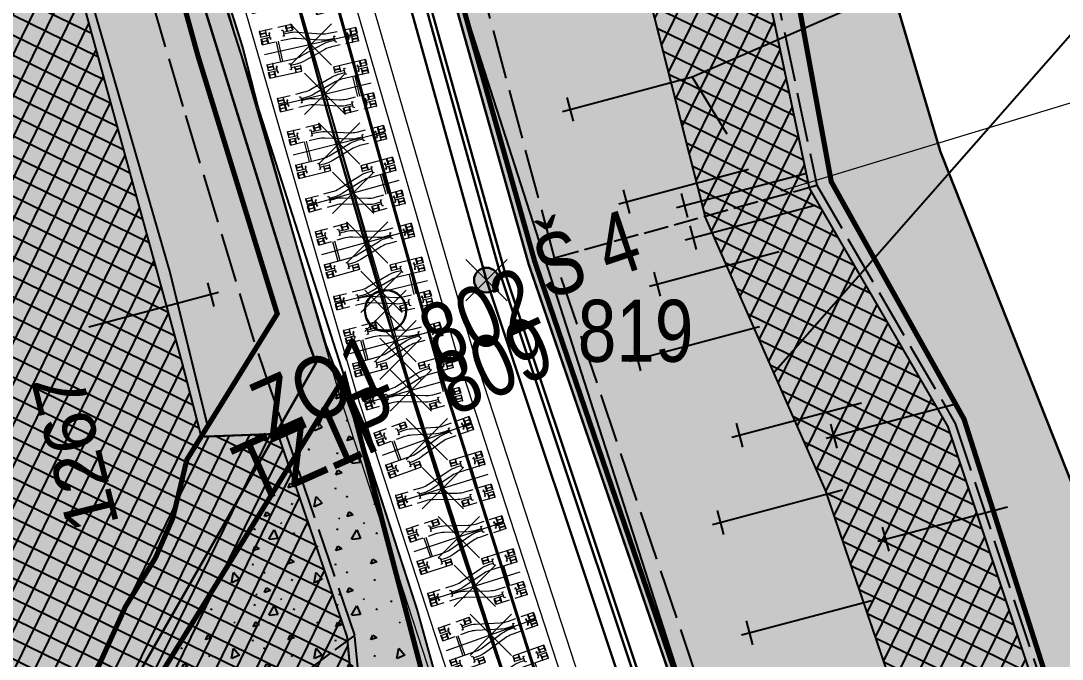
# Model space of a CAD drawing. Header units: millimetres. Extents: x -533422 to -532014, y -1115269 to -1112931.
# Drawn here: x -532559.51 to -532534.31, y -1113873.86 to -1113858.41 of the extents above; entities that cross this region are included whole.
import ezdxf
from ezdxf import colors
from ezdxf.entities.mleader import LeaderData, LeaderLine
from ezdxf.enums import TextEntityAlignment as Align
from ezdxf.math import Vec2, Vec3

# ---------------------------------------------------------------- set-up
doc = ezdxf.new("R2010")
doc.units = ezdxf.units.MM
doc.header["$PDMODE"] = 3
doc.header["$PDSIZE"] = 0.5
doc.linetypes.add('ACAD_ISO02W100', pattern=[15, 12, -3])
doc.linetypes.add('ACAD_ISO05W100', pattern=[33, 24, -3, 0, -3, 0, -3])
for name, color, linetype, lineweight in [('drážní pozemek', 4, 'Continuous', 30), ('kladečák', 2, 'Continuous', 15), ('kladečák osa', 2, 'Continuous', 15), ('odvodnění', 5, 'Continuous', 0), ('původní osa', 30, 'Continuous', 15), ('SVRSEK', 1, 'Continuous', 20), ('Svršek', 1, 'Continuous', 18), ('tvar svršku', 1, 'Continuous', 13), ('Vytyčovací výkres', 5, 'Continuous', 15), ('Vytyčovací výkres - typ bodu', 5, 'Continuous', 15), ('Vytyčovací výkres _čísla bodů', 5, 'Continuous', 15), ('Ypražce', 1, 'Continuous', 13), ('zabzař', 1, 'Continuous', 30), ('řezy - značení', 5, 'Continuous', 0)]:
    doc.layers.add(name, color=color, linetype=linetype, lineweight=lineweight)
doc.layers.add('skály', color=8, linetype='Continuous')
doc.styles.get("Standard").update_dxf_attribs({"font": 'arial.ttf'})
doc.styles.add('Standard 1_500', font='romans.shx', dxfattribs={"width": 0.65, "height": 0.7})
pattern_1 = [(288.94733, (-532345.07127, -1114032.82954), (0.6530751, -0.5687644), [0.5, -1]), (48.94733, (-532345.07127, -1114032.82954), (0.16602684, 0.8499618), [0.5, -1]), (348.94733, (-532345.07127, -1114032.82954), (0.81910195, 0.28119744), [-1, 0.5])]

# ---------------------------------------------------------------- blocks, each defined once
blk = doc.blocks.new('Z$W@#62D3339C')
at = {"layer": 'Ypražce', "lineweight": 9}
for p, q in [((0, 2.3), (0, 1.5)), ((0.14, 2.3), (0.14, 2.085)), ((0.19, 2.3), (0.19, 2.085)), ((0.97, 2.3), (0.97, 2.085)), ((1.02, 2.3), (1.02, 2.085)), ((1.16, 2.3), (1.16, 1.979)), ((0.828, 1.958), (0.33, 1.958)), ((0.828, 1.908), (0.33, 1.908)), ((1.16, 1.838), (1.16, 1.5)), ((0.14, 1.739), (0.14, 1.5)), ((1.02, 1.739), (1.02, 1.5)), ((0.555, 0.214), (0.555, 0)), ((0.605, 0.214), (0.605, 0))]:
    blk.add_line(p, q, dxfattribs=at)
at = {"layer": 'Ypražce', "lineweight": 9, "ltscale": 0.005}
blk.add_line((0.58, 0), (0.58, 2.3), dxfattribs=at)
at = {"layer": 'Ypražce', "lineweight": 9}
for points in [[(0.067, 2.182), (0.067, 2.266, 0.274795), (0.057, 2.285), (0.057, 2.285), (0.003, 2.292, -0.296181), (0, 2.296), (0, 2.3), (0.14, 2.3), (0.14, 2.296, -0.296181), (0.137, 2.292), (0.083, 2.285), (0.083, 2.285, 0.274795), (0.073, 2.266), (0.073, 2.182, 0.274795), (0.083, 2.163), (0.137, 2.156, -0.296181), (0.14, 2.151), (0.14, 2.148), (0, 2.148), (0, 2.151, -0.296181), (0.003, 2.156), (0.057, 2.163), (0.057, 2.163, 0.274795)], [(0.263, 2.182), (0.263, 2.266, -0.274795), (0.273, 2.285), (0.273, 2.285), (0.327, 2.292, 0.296181), (0.33, 2.296), (0.33, 2.3), (0.19, 2.3), (0.19, 2.296, 0.296181), (0.193, 2.292), (0.247, 2.285), (0.247, 2.285, -0.274795), (0.257, 2.266), (0.257, 2.182, -0.274795), (0.247, 2.163), (0.193, 2.156, 0.296181), (0.19, 2.151), (0.19, 2.148), (0.33, 2.148), (0.33, 2.151, 0.296181), (0.327, 2.156), (0.273, 2.163), (0.273, 2.163, -0.274795)], [(0.897, 2.182), (0.897, 2.266, 0.274795), (0.887, 2.285), (0.887, 2.285), (0.833, 2.292, -0.296181), (0.83, 2.296), (0.83, 2.3), (0.97, 2.3), (0.97, 2.296, -0.296181), (0.967, 2.292), (0.913, 2.285), (0.913, 2.285, 0.274795), (0.903, 2.266), (0.903, 2.182, 0.274795), (0.913, 2.163), (0.967, 2.156, -0.296181), (0.97, 2.151), (0.97, 2.148), (0.83, 2.148), (0.83, 2.151, -0.296181), (0.833, 2.156), (0.887, 2.163), (0.887, 2.163, 0.274795)], [(1.093, 2.182), (1.093, 2.266, -0.274795), (1.103, 2.285), (1.103, 2.285), (1.157, 2.292, 0.296181), (1.16, 2.296), (1.16, 2.3), (1.02, 2.3), (1.02, 2.296, 0.296181), (1.023, 2.292), (1.077, 2.285), (1.077, 2.285, -0.274795), (1.087, 2.266), (1.087, 2.182, -0.274795), (1.077, 2.163), (1.023, 2.156, 0.296181), (1.02, 2.151), (1.02, 2.148), (1.16, 2.148), (1.16, 2.151, 0.296181), (1.157, 2.156), (1.103, 2.163), (1.103, 2.163, -0.274795)], [(0.067, 1.618), (0.067, 1.534, -0.274795), (0.057, 1.515), (0.057, 1.515), (0.003, 1.508, 0.296181), (0, 1.504), (0, 1.5), (0.14, 1.5), (0.14, 1.504, 0.296181), (0.137, 1.508), (0.083, 1.515), (0.083, 1.515, -0.274795), (0.073, 1.534), (0.073, 1.618, -0.274795), (0.083, 1.637), (0.137, 1.644, 0.296181), (0.14, 1.649), (0.14, 1.652), (0, 1.652), (0, 1.649, 0.296181), (0.003, 1.644), (0.057, 1.637), (0.057, 1.637, -0.274795)], [(1.093, 1.618), (1.093, 1.534, 0.274795), (1.103, 1.515), (1.103, 1.515), (1.157, 1.508, -0.296181), (1.16, 1.504), (1.16, 1.5), (1.02, 1.5), (1.02, 1.504, -0.296181), (1.023, 1.508), (1.077, 1.515), (1.077, 1.515, 0.274795), (1.087, 1.534), (1.087, 1.618, 0.274795), (1.077, 1.637), (1.023, 1.644, -0.296181), (1.02, 1.649), (1.02, 1.652), (1.16, 1.652), (1.16, 1.649, -0.296181), (1.157, 1.644), (1.103, 1.637), (1.103, 1.637, 0.274795)], [(0.482, 0.118), (0.482, 0.034, -0.274795), (0.472, 0.015), (0.472, 0.015), (0.418, 0.008, 0.296181), (0.415, 0.004), (0.415, 0), (0.555, 0), (0.555, 0.004, 0.296181), (0.552, 0.008), (0.498, 0.015), (0.498, 0.015, -0.274795), (0.488, 0.034), (0.488, 0.118, -0.274795), (0.498, 0.137), (0.552, 0.144, 0.296181), (0.555, 0.149), (0.555, 0.152), (0.415, 0.152), (0.415, 0.149, 0.296181), (0.418, 0.144), (0.472, 0.137), (0.472, 0.137, -0.274795)], [(0.678, 0.118), (0.678, 0.034, 0.274795), (0.688, 0.015), (0.688, 0.015), (0.742, 0.008, -0.296181), (0.745, 0.004), (0.745, 0), (0.605, 0), (0.605, 0.004, -0.296181), (0.608, 0.008), (0.662, 0.015), (0.662, 0.015, 0.274795), (0.672, 0.034), (0.672, 0.118, 0.274795), (0.662, 0.137), (0.608, 0.144, -0.296181), (0.605, 0.149), (0.605, 0.152), (0.745, 0.152), (0.745, 0.149, -0.296181), (0.742, 0.144), (0.688, 0.137), (0.688, 0.137, 0.274795)]]:
    blk.add_lwpolyline(points, format="xyb", close=True, dxfattribs=at)
for points in [[(0.33, 2.3), (0.33, 1.625, 0.072586), (0.355, 1.454), (0.524, 0.886, -0.072586), (0.555, 0.675), (0.555, 0.561)], [(0.83, 1.838), (0.83, 1.625, -0.072586), (0.805, 1.454), (0.636, 0.886, 0.072586), (0.605, 0.675), (0.605, 0.561)], [(0.415, 0.462), (0.415, 0.675, 0.072586), (0.39, 0.846), (0.221, 1.414, -0.072586), (0.19, 1.625), (0.19, 1.739)], [(0.745, 0.462), (0.745, 0.675, -0.072586), (0.77, 0.846), (0.939, 1.414, 0.072586), (0.97, 1.625), (0.97, 1.739)]]:
    blk.add_lwpolyline(points, format="xyb", dxfattribs=at)
for points in [[(0.83, 2.3), (0.83, 1.979)], [(0.214, 2.061), (0.24, 2.06), (0.24, 2.085), (0.09, 2.085), (0.09, 2.06), (0.116, 2.06)], [(1.044, 2.061), (1.07, 2.06), (1.07, 2.085), (0.92, 2.085), (0.92, 2.06), (0.946, 2.06)], [(0.23, 1.764), (0.24, 1.764), (0.24, 1.739), (0.09, 1.739), (0.09, 1.764), (0.1, 1.764)], [(1.06, 1.764), (1.07, 1.764), (1.07, 1.739), (0.92, 1.739), (0.92, 1.764), (0.93, 1.764)], [(0.515, 0.536), (0.505, 0.536), (0.505, 0.561), (0.655, 0.561), (0.655, 0.536), (0.645, 0.536)], [(0.415, 0), (0.415, 0.321)], [(0.745, 0), (0.745, 0.321)], [(0.531, 0.239), (0.505, 0.239), (0.505, 0.214), (0.655, 0.214), (0.655, 0.239), (0.629, 0.239)]]:
    blk.add_lwpolyline(points, dxfattribs=at)
blk = doc.blocks.new('Kotevní prvek 5m')
for points in [[(154.728, 149.534), (155.294, 149.732)], [(154.946, 149.822), (156.011, 146.751)]]:
    blk.add_lwpolyline(points)

msp = doc.modelspace()

# ---------------------------------------------------------------- hatches: boundary and pattern name
at = {"layer": 'odvodnění'}
msp.add_hatch(color=256, dxfattribs=at).paths.add_polyline_path([(-532547.9419, -1113864.6818, 1), (-532548.5419, -1113864.6818, 1)])
at = {"layer": 'skály', "true_color": 0xd9ffcc}
h = msp.add_hatch(color=254, dxfattribs=at)
h.dxf.hatch_style = 1
h.paths.add_polyline_path([(-532518.5594, -1113933.2177), (-532517.1782, -1113932.5799), (-532517.5067, -1113924.1456), (-532518.2728, -1113916.338), (-532520.5537, -1113907.175), (-532521.4019, -1113904.7517), (-532522.6878, -1113901.5411), (-532524.2582, -1113898.1632), (-532525.1625, -1113895.9551), (-532526.234, -1113892.75), (-532527.6465, -1113888.1893), (-532529.3261, -1113883.7492), (-532531.835, -1113875.2672), (-532531.835, -1113875.2672), (-532537.2569, -1113861.571), (-532539.0358, -1113855.5672), (-532541.0908, -1113850.94), (-532542.3695, -1113847.5949), (-532543.1826, -1113843.4911), (-532544.1325, -1113839.1424), (-532546.1592, -1113828.9681), (-532546.3628, -1113824.3169), (-532547.0981, -1113819.5416), (-532548.5464, -1113815.3411), (-532550.2727, -1113807.4673), (-532547.7826, -1113800.9067), (-532545.3063, -1113789.8871), (-532546.4022, -1113781.6222), (-532558.0273, -1113786.201), (-532558.5992, -1113791.3438), (-532557.8332, -1113800.8024), (-532557.7416, -1113806.6114), (-532557.0713, -1113813.3105), (-532555.9255, -1113821.5665), (-532555.4993, -1113826.9319), (-532553.3421, -1113840.4862), (-532551.5421, -1113847.1691), (-532550.3625, -1113853.1499), (-532547.2206, -1113864.2971), (-532542.2661, -1113878.7306), (-532539.5925, -1113887.7503), (-532536.3765, -1113896.7067), (-532530.2178, -1113911.7934), (-532526.0618, -1113921.2859), (-532520.6058, -1113934.1467)])
h = msp.add_hatch(color=254, dxfattribs=at)
h.dxf.hatch_style = 1
h.paths.add_polyline_path([(-532526.4588, -1113936.7432), (-532528.7406, -1113937.5977), (-532531.3829, -1113932.6297), (-532536.3884, -1113924.7343), (-532536.3884, -1113924.7343), (-532541.6277, -1113915.394), (-532546.4744, -1113905.7413), (-532549.4415, -1113901.8011), (-532558.7647, -1113893.9956), (-532563.1017, -1113885.6324), (-532563.885, -1113878.661), (-532566.1902, -1113869.556), (-532564.7803, -1113860.8749), (-532565.0546, -1113856.6297), (-532565.8211, -1113851.6329), (-532567.9664, -1113842.656), (-532569.3526, -1113833.3835), (-532572.1876, -1113817.146), (-532573.255, -1113802.8022), (-532570.2038, -1113791.7879), (-532567.7689, -1113790.2534), (-532564.8497, -1113788.7294), (-532564.1698, -1113806.9942), (-532563.4457, -1113816.4786), (-532560.7584, -1113835.4742), (-532560.1527, -1113840.3158), (-532558.7633, -1113845.1218), (-532557.6018, -1113848.9098), (-532556.2156, -1113853.7035), (-532555.1029, -1113857.9718), (-532552.5383, -1113866.2222), (-532552.3648, -1113866.6846), (-532558.9653, -1113878.2524), (-532558.9532, -1113881.0265), (-532559.0671, -1113885.2271), (-532557.7476, -1113887.9392), (-532554.3316, -1113886.5689), (-532550.1277, -1113885.6211), (-532548.9749, -1113886.3688), (-532546.5193, -1113890.0385), (-532542.1096, -1113898.2943), (-532538.9506, -1113905.8353), (-532534.6682, -1113914.5021), (-532530.7666, -1113924.4643), (-532528.0359, -1113932.4637)])
at = {"layer": 'skály', "ltscale": 100, "true_color": 0xffdab3}
for points in [[(-532524.7855, -1113923.5228), (-532524.4511, -1113921.4197), (-532524.2544, -1113919.5917), (-532521.2934, -1113917.2258), (-532520.0726, -1113916.2457), (-532520.8854, -1113912.6513), (-532522.0537, -1113907.76), (-532523.1416, -1113902.8938), (-532527.4684, -1113893.2315), (-532529.0074, -1113889.5962), (-532531.4083, -1113884.5613), (-532534.1407, -1113876.0315), (-532536.6844, -1113868.047), (-532539.8981, -1113862.2999), (-532541.1268, -1113855.5922), (-532542.8907, -1113851.3674), (-532543.8892, -1113847.2576), (-532545.1382, -1113839.2907), (-532547.5925, -1113831.8952), (-532549.5244, -1113829.1656), (-532551.0885, -1113819.681), (-532551.7545, -1113814.2045), (-532556.001, -1113814.5711), (-532555.4612, -1113818.8561), (-532555.0747, -1113823.1664), (-532554.4134, -1113828.6186), (-532554.2132, -1113832.453), (-532553.2157, -1113840.4739), (-532551.4637, -1113846.8394), (-532550.2064, -1113853.0953), (-532547.0716, -1113864.2416), (-532542.1396, -1113878.6702), (-532539.4973, -1113887.7145), (-532536.3003, -1113896.6738), (-532530.1032, -1113910.8993), (-532526.0128, -1113920.5825)], [(-532555.8347, -1113870.4514), (-532555.4924, -1113869.0296), (-532553.3053, -1113865.497), (-532555.2275, -1113859.2435), (-532556.4979, -1113854.6399), (-532559.6143, -1113843.4101), (-532563.5044, -1113844.2022), (-532562.186, -1113851.6755), (-532563.4152, -1113856.2404), (-532562.3798, -1113862.5137), (-532562.5579, -1113865.3382), (-532564.7154, -1113869.149), (-532563.7469, -1113873.1793), (-532562.8294, -1113878.6212), (-532561.0023, -1113878.4102), (-532558.9451, -1113876.9408), (-532556.9784, -1113872.5869), (-532556.2546, -1113871.4085)]]:
    msp.add_hatch(color=41, dxfattribs=at).paths.add_polyline_path(points)
at = {"layer": 'skály', "ltscale": 0.25}
h = msp.add_hatch(dxfattribs=at)
h.set_pattern_fill('ANSI37', color=8, scale=3.5, angle=189.47367)
h.set_pattern_definition([(333.94733, (-532345.07127, -1114032.82954), (0.1921488, 0.3930459), []), (63.94733, (-532345.07127, -1114032.82954), (-0.3930459, 0.1921488), [])])
h.paths.add_polyline_path([(-532535.7997, -1113923.8481), (-532540.6857, -1113915.0403), (-532541.198, -1113909.9778), (-532538.0105, -1113908.6774), (-532536.2929, -1113911.97), (-532535.6028, -1113913.5139), (-532531.9612, -1113922.2351)])
h.paths.add_polyline_path([(-532541.8751, -1113910.2695), (-532543.7523, -1113907.0018), (-532546.978, -1113903.6986), (-532549.1611, -1113900.1175), (-532545.6385, -1113898.5562), (-532544.5741, -1113898.2148), (-532544.0948, -1113899.7089), (-532543.2938, -1113901.7851), (-532541.6646, -1113904.776), (-532539.7276, -1113908.4436), (-532539.4008, -1113909.2446)])
h.paths.add_polyline_path([(-532559.6282, -1113851.5056), (-532561.0153, -1113846.6868), (-532561.7652, -1113844.1049), (-532563.036, -1113844.4697), (-532561.3782, -1113851.5783), (-532563.3988, -1113856.2578), (-532562.5029, -1113861.9221), (-532562.5423, -1113865.4287), (-532564.2443, -1113869.0925), (-532562.848, -1113874.4202), (-532561.893, -1113878.9103), (-532560.6632, -1113884.8372), (-532559.3276, -1113889.0909), (-532556.2365, -1113894.1451), (-532554.9717, -1113894.6944), (-532553.5756, -1113895.5828), (-532551.6602, -1113896.5534), (-532549.0838, -1113899.9124), (-532545.707, -1113898.3787), (-532544.8143, -1113898.0923), (-532545.1159, -1113897.1733), (-532544.851, -1113897.0111), (-532545.9483, -1113894.2511), (-532547.8666, -1113890.4885), (-532549.2707, -1113888.4009), (-532550.7216, -1113885.6429), (-532549.5609, -1113884.5779), (-532550.8762, -1113881.6069), (-532551.3587, -1113876.0246), (-532551.6152, -1113873.3141), (-532553.2908, -1113868.4032), (-532555.144, -1113868.4725), (-532555.611, -1113866.6709), (-532558.7893, -1113855.0988)])
h.paths.add_polyline_path([(-532527.3244, -1113897.8213), (-532525.829, -1113901.5654), (-532524.7949, -1113904.1741), (-532523.3796, -1113908.268), (-532522.1643, -1113911.9164), (-532520.9419, -1113916.5344), (-532526.3571, -1113919.4826), (-532528.7661, -1113913.7287), (-532529.9263, -1113910.83), (-532530.9942, -1113908.0493), (-532531.6259, -1113906.662), (-532534.0764, -1113900.8397)])
h.paths.add_polyline_path([(-532533.3154, -1113900.0681), (-532535.077, -1113896.2182), (-532536.5884, -1113892.137), (-532532.3357, -1113890.2216), (-532534.346, -1113885.7649), (-532537.56, -1113877.0571), (-532540.0354, -1113869.7815), (-532542.9388, -1113863.1787), (-532544.5577, -1113856.8278), (-532546.6949, -1113852.2109), (-532548.9863, -1113839.8945), (-532550.1897, -1113834.0811), (-532552.0708, -1113830.1331), (-532552.1366, -1113829.6797), (-532550.0525, -1113829.3351), (-532551.5079, -1113819.7779), (-532550.0525, -1113829.3351), (-532548.0413, -1113832.1239), (-532545.8349, -1113839.403), (-532545.0635, -1113847.2192), (-532544.3078, -1113851.728), (-532541.8299, -1113855.8193), (-532540.4271, -1113862.4563), (-532537.0739, -1113868.2283), (-532534.4408, -1113876.1302), (-532531.6965, -1113884.6738), (-532529.5424, -1113889.1471), (-532530.5991, -1113891.6813), (-532528.1364, -1113897.768)])
at = {"layer": 'skály', "ltscale": 100, "true_color": 0xffb3b3}
msp.add_hatch(color=31, dxfattribs=at).paths.add_polyline_path([(-532554.9922, -1113868.2064), (-532555.8993, -1113864.5018), (-532558.6173, -1113855.0892), (-532559.9307, -1113849.9293), (-532560.8633, -1113846.5643), (-532561.6537, -1113844.052), (-532558.9614, -1113843.5043), (-532557.1646, -1113849.0444), (-532556.5493, -1113851.1091), (-532555.5483, -1113854.5845), (-532554.142, -1113859.0458), (-532553.6244, -1113861.0666), (-532552.8186, -1113863.9123), (-532552.1301, -1113866.2357), (-532551.2709, -1113868.5006), (-532549.9217, -1113872.6526), (-532549.2227, -1113875.1702), (-532548.2804, -1113878.4147), (-532547.0948, -1113882.0723), (-532546.7864, -1113882.8756), (-532546.7638, -1113883.7932), (-532546.3003, -1113885.2425), (-532544.9575, -1113889.4145), (-532543.9513, -1113892.3676), (-532543.3062, -1113894.2093), (-532542.2695, -1113897.1085), (-532542.8044, -1113897.5132), (-532544.3027, -1113898.1317), (-532544.8793, -1113896.662), (-532545.8563, -1113894.0065), (-532547.7475, -1113890.3904), (-532549.1174, -1113888.4089), (-532550.6619, -1113885.3576), (-532552.9153, -1113886.6645), (-532553.6834, -1113887.1044), (-532554.4515, -1113887.5444), (-532556.4727, -1113888.3765), (-532557.2743, -1113888.953), (-532559.4844, -1113890.4844), (-532561.0135, -1113887.5817), (-532561.6636, -1113885.1557), (-532562.7769, -1113880.217), (-532562.8294, -1113878.6212), (-532561.0023, -1113878.4102), (-532558.9451, -1113876.9408), (-532556.9784, -1113872.5869), (-532556.2546, -1113871.4085), (-532555.8347, -1113870.4514), (-532555.4924, -1113869.0296)])
at = {"layer": 'skály', "ltscale": 0.5}
h = msp.add_hatch(dxfattribs=at)
h.set_pattern_fill('', color=256, scale=2, style=2)
h.set_pattern_definition([(66.4746, (-532551.04175, -1113866.04145), (-2, -5.51295), [0.12311, -9.89806]), (325.4285, (-532550.9926, -1113865.92857), (-6, 3.6753), [0.11542, -9.60017]), (197.0285, (-532550.8976, -1113865.99406), (-2, 0), [0.15177, -6.12334]), (79.7188, (-532550.41365, -1113866.49815), (-2, -9.18825), [0.25618, -10.94964]), (311.0453, (-532550.36793, -1113866.24608), (-6, 7.3506), [0.22013, -11.96281]), (204.6746, (-532550.2234, -1113866.4121), (-2, -1.83765), [0.20443, -4.1975]), (61.446, (-532551.50885, -1113865.4443), (-2, -1.83765), [0.25619, -3.92805]), (293.5254, (-532551.3864, -1113865.21927), (-2, 5.51295), [0.22625, -9.79492]), (187.4779, (-532551.29609, -1113865.42672), (-12, -1.83765), [0.20905, -13.91104]), (305.9633, (-532550.3544, -1113865.6086), (-2, 1.83765), [0.03202, -6.77919]), (66.4746, (-532549.85715, -1113865.22235), (-2, -5.51295), [0.04378, -9.97739]), (66.4746, (-532550.5498, -1113866.96725), (-2, -5.51295), [0.04374, -9.97744]), (66.4746, (-532550.95385, -1113866.45225), (-2, -5.51295), [0.04378, -9.97739]), (278.8375, (-532549.90555, -1113866.03455), (-2, 11.0259), [0.0402, -12.9779]), (66.4746, (-532550.90945, -1113865.32445), (-2, -5.51295), [0.04374, -9.97744]), (66.4746, (-532551.6287, -1113866.2702), (-2, -5.51295), [0.04376, -9.97741]), (66.4746, (-532551.61985, -1113866.7364), (-2, -5.51295), [0.12313, -9.89804]), (325.4285, (-532551.5707, -1113866.6235), (-6, 3.6753), [0.11546, -9.60012]), (197.0285, (-532551.4756, -1113866.689), (-2, 0), [0.15181, -6.1233]), (66.4746, (-532549.8882, -1113865.72405), (-2, -5.51295), [0.12311, -9.89806]), (325.4285, (-532549.83906, -1113865.61117), (-6, 3.6753), [0.11542, -9.60017]), (197.0285, (-532549.744, -1113865.67666), (-2, 0), [0.15177, -6.12334]), (305.9633, (-532551.2254, -1113866.88035), (-2, 1.83765), [0.03202, -6.77919]), (305.9633, (-532549.8235, -1113866.76735), (-2, 1.83765), [0.03205, -6.77916])])
h.paths.add_polyline_path([(-532551.68, -1113867.02), (-532549.84, -1113874.03), (-532550.0255, -1113875.1646), (-532549.9885, -1113876.2225), (-532549.24, -1113878.88), (-532546.69, -1113884.39), (-532548.1, -1113883.86), (-532549.85, -1113884.52), (-532557.4863, -1113887.4271), (-532558.5836, -1113885.1117), (-532558.4663, -1113882.4895), (-532558.6307, -1113878.2833), (-532551.68, -1113867.02)])

# ---------------------------------------------------------------- linework, layer by layer
at = {"layer": 'kladečák'}
for p in [(-532552.4907, -1113858.9791), (-532552.1496, -1113860.1764), (-532551.8085, -1113861.3738), (-532551.4674, -1113862.5711), (-532551.1263, -1113863.7685), (-532550.7851, -1113864.9659), (-532550.444, -1113866.1632), (-532550.0758, -1113867.3523), (-532549.6874, -1113868.5351), (-532549.299, -1113869.718), (-532548.9106, -1113870.9009), (-532548.5222, -1113872.0837), (-532548.1338, -1113873.2666)]:
    msp.add_point(p, dxfattribs=at)
at = {"layer": 'kladečák osa'}
msp.add_lwpolyline([(-532523.3663, -1113935.7555), (-532523.6956, -1113934.9546), (-532524.9996, -1113931.7824), (-532526.0264, -1113929.2845), (-532527.0903, -1113926.6964), (-532529.5624, -1113920.6825), (-532531.5795, -1113915.7757), (-532533.1444, -1113911.9688), (-532533.9525, -1113910.003), (-532534.4226, -1113908.8594), (-532538.9106, -1113897.8766), (-532543.1651, -1113887.089), (-532547.3837, -1113875.551), (-532550.2982, -1113866.6749), (-532553.3148, -1113856.0862), (-532554.4479, -1113851.5605), (-532555.7656, -1113845.6444), (-532556.3338, -1113843.0393), (-532558.0649, -1113833.5283)], dxfattribs=at)
at = {"layer": 'odvodnění', "lineweight": 30}
for p in [(-532551.1954, -1113854.0912), (-532543.5798, -1113878.6626)]:
    msp.add_line(p, (-532548.2419, -1113864.6818), dxfattribs=at)
msp.add_circle((-532548.2419, -1113864.6818), 0.3, dxfattribs=at)
at = {"layer": 'původní osa', "lineweight": 40, "elevation": 353.018}
msp.add_lwpolyline([(-532520.964, -1113941.602), (-532524.861, -1113932.117), (-532525.7, -1113930.065), (-532529.844, -1113919.946), (-532534.127, -1113909.385), (-532538.488, -1113898.301), (-532542.476, -1113887.636), (-532546.026, -1113877.445), (-532549.35, -1113866.981), (-532552.302, -1113856.418), (-532554.714, -1113846.338), (-532555.308, -1113843.547), (-532557.103, -1113834.041), (-532558.448, -1113825.436), (-532559.64, -1113815.547), (-532560.487, -1113805.456), (-532560.993, -1113794.499), (-532561.087, -1113783.392), (-532561.043, -1113781.204), (-532560.65, -1113771.904)], dxfattribs=at)
msp.add_lwpolyline([(-532520.964, -1113941.602), (-532524.861, -1113932.117), (-532525.7, -1113930.065), (-532529.844, -1113919.946), (-532534.127, -1113909.385), (-532538.488, -1113898.301), (-532542.476, -1113887.636), (-532546.026, -1113877.445), (-532549.35, -1113866.981), (-532552.302, -1113856.418), (-532554.714, -1113846.338), (-532555.308, -1113843.547), (-532557.103, -1113834.041), (-532558.448, -1113825.436), (-532559.64, -1113815.547), (-532560.487, -1113805.456), (-532560.993, -1113794.499), (-532561.087, -1113783.392), (-532561.043, -1113781.204), (-532560.65, -1113771.904)], dxfattribs=at)
at = {"layer": 'skály'}
for p, q in [((-532549.27, -1113856.59), (-532543.6, -1113874.22)), ((-532551.68, -1113867.02), (-532554.52, -1113858.16)), ((-532549.84, -1113874.03), (-532551.68, -1113867.02))]:
    msp.add_line(p, q, dxfattribs=at)
at = {"layer": 'skály', "color": 20, "linetype": 'ACAD_ISO02W100', "ltscale": 0.1, "const_width": 0.125}
for points in [[(-532524.7855, -1113923.5228), (-532524.4511, -1113921.4197), (-532524.2544, -1113919.5917), (-532521.2934, -1113917.2258), (-532520.0726, -1113916.2457), (-532520.8854, -1113912.6513), (-532522.0537, -1113907.76), (-532523.1416, -1113902.8938), (-532527.4684, -1113893.2315), (-532529.0074, -1113889.5962), (-532531.4083, -1113884.5613), (-532534.1407, -1113876.0315), (-532536.6844, -1113868.047), (-532539.8981, -1113862.2999), (-532541.1268, -1113855.5922), (-532542.8907, -1113851.3674), (-532543.8892, -1113847.2576), (-532545.1382, -1113839.2907)], [(-532553.2157, -1113840.4739), (-532551.4637, -1113846.8394), (-532550.2064, -1113853.0953), (-532547.0716, -1113864.2416), (-532542.1396, -1113878.6702), (-532539.4973, -1113887.7145), (-532536.3003, -1113896.6738), (-532530.1032, -1113910.8993), (-532526.0128, -1113920.5825), (-532524.7855, -1113923.5228)]]:
    msp.add_lwpolyline(points, dxfattribs=at)
at = {"layer": 'skály', "color": 116, "linetype": 'ACAD_ISO02W100', "ltscale": 0.1, "true_color": 0x136734, "const_width": 0.06}
for points in [[(-532518.5594, -1113933.2177), (-532517.1782, -1113932.5799), (-532517.5067, -1113924.1456), (-532518.2728, -1113916.338), (-532518.2728, -1113916.338), (-532520.5537, -1113907.175), (-532521.4019, -1113904.7517), (-532522.6878, -1113901.5411), (-532524.2582, -1113898.1632), (-532525.1625, -1113895.9551), (-532526.234, -1113892.75), (-532527.6465, -1113888.1893), (-532529.3261, -1113883.7492), (-532531.835, -1113875.2672), (-532531.835, -1113875.2672), (-532537.2569, -1113861.571), (-532539.0358, -1113855.5672), (-532541.0908, -1113850.94), (-532542.3695, -1113847.5949), (-532543.1826, -1113843.4911), (-532544.1325, -1113839.1424)], [(-532560.1527, -1113840.3158), (-532558.7633, -1113845.1218), (-532557.6018, -1113848.9098), (-532556.2156, -1113853.7035), (-532555.1029, -1113857.9718), (-532552.5383, -1113866.2222), (-532552.3648, -1113866.6846), (-532558.9653, -1113878.2524), (-532558.9532, -1113881.0265), (-532559.0671, -1113885.2271), (-532557.7476, -1113887.9392), (-532554.3316, -1113886.5689), (-532550.1277, -1113885.6211), (-532548.9749, -1113886.3688), (-532546.5193, -1113890.0385), (-532542.1096, -1113898.2943), (-532538.9506, -1113905.8353), (-532534.6682, -1113914.5021), (-532530.7666, -1113924.4643), (-532528.0359, -1113932.4637), (-532526.4588, -1113936.7432)], [(-532553.3421, -1113840.4862), (-532551.5421, -1113847.1691), (-532550.3625, -1113853.1499), (-532547.2206, -1113864.2971), (-532542.2661, -1113878.7306), (-532539.5925, -1113887.7503), (-532536.3765, -1113896.7067), (-532530.2178, -1113911.7934), (-532526.0618, -1113921.2859), (-532520.6058, -1113934.1467), (-532518.5594, -1113933.2177)]]:
    msp.add_lwpolyline(points, dxfattribs=at)
at = {"layer": 'skály', "color": 172, "linetype": 'ACAD_ISO02W100', "ltscale": 0.1, "const_width": 0.05}
for points in [[(-532545.8349, -1113839.403), (-532545.0635, -1113847.2192), (-532544.3078, -1113851.728), (-532541.8299, -1113855.8193), (-532540.4271, -1113862.4563), (-532537.0739, -1113868.2283), (-532534.4408, -1113876.1302), (-532531.6965, -1113884.6738), (-532529.5424, -1113889.1471), (-532530.5991, -1113891.6813), (-532528.1364, -1113897.768), (-532533.3154, -1113900.0681), (-532535.077, -1113896.2182), (-532536.5884, -1113892.137), (-532532.3357, -1113890.2216), (-532534.346, -1113885.7649), (-532537.56, -1113877.0571), (-532540.0354, -1113869.7815), (-532542.9388, -1113863.1787), (-532544.5577, -1113856.8278), (-532546.6949, -1113852.2109), (-532548.9863, -1113839.8945)], [(-532560.6632, -1113884.8372), (-532559.3276, -1113889.0909), (-532556.2365, -1113894.1451), (-532554.9717, -1113894.6944), (-532553.5756, -1113895.5828), (-532551.6602, -1113896.5534), (-532549.0838, -1113899.9124), (-532545.707, -1113898.3787), (-532544.8143, -1113898.0923), (-532545.1159, -1113897.1733), (-532544.851, -1113897.0111), (-532545.9483, -1113894.2511), (-532547.8666, -1113890.4885), (-532549.2707, -1113888.4009), (-532550.7216, -1113885.6429), (-532549.5609, -1113884.5779), (-532550.8762, -1113881.6069), (-532551.3587, -1113876.0246), (-532551.6152, -1113873.3141), (-532553.2908, -1113868.4032), (-532555.144, -1113868.4725), (-532555.611, -1113866.6709), (-532558.7893, -1113855.0988), (-532559.6282, -1113851.5056)]]:
    msp.add_lwpolyline(points, dxfattribs=at)
at = {"layer": 'skály', "linetype": 'ACAD_ISO02W100', "ltscale": 0.1}
for points in [[(-532545.6477, -1113839.3658), (-532544.875, -1113847.1941), (-532544.1264, -1113851.6607), (-532541.6507, -1113855.7485), (-532540.2475, -1113862.3872), (-532536.8998, -1113868.1497), (-532534.2602, -1113876.0711), (-532531.5196, -1113884.6032), (-532529.326, -1113889.1585), (-532530.3869, -1113891.6994), (-532527.8915, -1113897.8667), (-532534.3236, -1113900.7421)], [(-532534.3236, -1113900.7421), (-532536.1674, -1113896.6291), (-532539.3805, -1113887.6465), (-532541.711, -1113878.5361), (-532546.5938, -1113864.1415), (-532549.6041, -1113852.9613), (-532553.0651, -1113840.4471)], [(-532560.8473, -1113884.8851), (-532559.5018, -1113889.1701), (-532556.3673, -1113894.2955), (-532555.0611, -1113894.8627), (-532553.6698, -1113895.7481), (-532551.7846, -1113896.7033), (-532549.1427, -1113900.1478), (-532545.6385, -1113898.5562), (-532544.5741, -1113898.2148), (-532544.8866, -1113897.2627), (-532543.1563, -1113896.2949), (-532547.2222, -1113884.8111), (-532549.1082, -1113885.4195), (-532550.7858, -1113881.5496), (-532551.1693, -1113876.0091), (-532551.4282, -1113873.2739), (-532553.8611, -1113866.1534), (-532555.5849, -1113860.4781), (-532557.2514, -1113854.7797), (-532558.4816, -1113849.3424), (-532559.784, -1113843.6767)]]:
    msp.add_lwpolyline(points, dxfattribs=at)
at = {"layer": 'skály', "color": 20, "linetype": 'ACAD_ISO02W100', "ltscale": 0.1}
msp.add_lwpolyline([(-532555.8347, -1113870.4514, 0.125, 0.125, 0), (-532555.4924, -1113869.0296, 0.125, 0.125, 0), (-532553.3053, -1113865.497, 0.125, 0.125, 0), (-532555.2275, -1113859.2435, 0.125, 0.125, 0), (-532556.4979, -1113854.6399, 0.125, 0.125, 0), (-532559.6143, -1113843.4101, 0.125, 0.125, 0), (-532563.5044, -1113844.2022, 0.125, 0.125, 0), (-532562.186, -1113851.6755, 0.125, 0.125, 0), (-532563.4152, -1113856.2404, 0.125, 0.125, 0), (-532562.3798, -1113862.5137, 0.125, 0.125, 0), (-532562.3798, -1113862.5137, 0.125, 0.125, 0), (-532562.5579, -1113865.3382, 0.125, 0.125, 0), (-532564.7154, -1113869.149, 0.125, 0.125, 0), (-532563.7469, -1113873.1793, 0.125, 0.125, 0), (-532562.8294, -1113878.6212, 0.125, 0.125, 0), (-532561.0023, -1113878.4102, 0.125, 0.125, 0), (-532558.9451, -1113876.9408, 0.125, 0.125, 0), (-532556.9784, -1113872.5869, 0.125, 0.125, 0), (-532556.2546, -1113871.4085, 0.125, 0.125, 0), (-532555.8347, -1113870.4514, 0, 0, 0)], format="xyseb", dxfattribs=at)
at = {"layer": 'skály', "linetype": 'ACAD_ISO05W100', "ltscale": 0.05, "const_width": 0.05}
for points in [[(-532561.6537, -1113844.052), (-532558.9614, -1113843.5043), (-532557.1646, -1113849.0444), (-532556.5493, -1113851.1091), (-532555.5483, -1113854.5845), (-532554.142, -1113859.0458), (-532553.6244, -1113861.0666), (-532552.8186, -1113863.9123), (-532552.1301, -1113866.2357), (-532551.2709, -1113868.5006), (-532549.9217, -1113872.6526), (-532549.2227, -1113875.1702)], [(-532561.0023, -1113878.4102), (-532558.9451, -1113876.9408), (-532556.9784, -1113872.5869), (-532556.2546, -1113871.4085), (-532555.8347, -1113870.4514), (-532555.4924, -1113869.0296), (-532554.9922, -1113868.2064), (-532554.9922, -1113868.2064), (-532554.9922, -1113868.2064), (-532554.9922, -1113868.2064), (-532555.8993, -1113864.5018), (-532558.6173, -1113855.0892), (-532559.9307, -1113849.9293)]]:
    msp.add_lwpolyline(points, dxfattribs=at)
at = {"layer": 'skály', "linetype": 'ACAD_ISO02W100', "ltscale": 0.05}
for points in [[(-532546.5938, -1113864.1415), (-532540.2475, -1113862.3872)], [(-532551.4282, -1113873.2739), (-532553.3614, -1113874.7194), (-532556.5089, -1113876.5927), (-532560.798, -1113878.9952), (-532562.017, -1113879.2481)]]:
    msp.add_lwpolyline(points, dxfattribs=at)
at = {"layer": 'skály', "linetype": 'ACAD_ISO02W100', "ltscale": 0.05, "const_width": 0.125, "flags": 128}
msp.add_lwpolyline([(-532551.68, -1113867.02), (-532549.84, -1113874.03), (-532550.0255, -1113875.1646), (-532549.9885, -1113876.2225), (-532549.24, -1113878.88), (-532546.69, -1113884.39), (-532548.1, -1113883.86), (-532549.85, -1113884.52), (-532557.4863, -1113887.4271), (-532558.5836, -1113885.1117), (-532558.4663, -1113882.4895), (-532558.6307, -1113878.2833), (-532551.68, -1113867.02)], close=True, dxfattribs=at)
at = {"layer": 'SVRSEK', "color": 1}
msp.add_line((-532541.1136, -1113862.5179), (-532511.4334, -1113853.5077), dxfattribs=at)
at = {"layer": 'SVRSEK', "color": 2}
msp.add_lwpolyline([(-532523.2086, -1113936.1393), (-532523.5378, -1113935.3384), (-532524.8418, -1113932.1662), (-532525.8686, -1113929.6683), (-532526.9325, -1113927.0802), (-532529.4046, -1113921.0664), (-532531.4217, -1113916.1596), (-532532.9866, -1113912.3526), (-532533.7947, -1113910.3869), (-532534.2648, -1113909.2433), (-532538.7528, -1113898.2604), (-532543.0073, -1113887.4728), (-532547.2482, -1113875.9425), (-532550.1405, -1113867.0588), (-532553.2254, -1113856.4285), (-532554.393, -1113851.7885), (-532555.7043, -1113846.049), (-532556.2879, -1113843.2653), (-532558.0001, -1113833.9273)], dxfattribs=at)
at = {"layer": 'Svršek', "color": 1, "lineweight": 30}
msp.add_lwpolyline([(-532547.8906, -1113874.0761), (-532548.2144, -1113873.1202), (-532548.535, -1113872.163), (-532548.8523, -1113871.2044), (-532549.1662, -1113870.2444), (-532549.4767, -1113869.2831), (-532549.7836, -1113868.3203), (-532550.087, -1113867.356), (-532550.3866, -1113866.3901), (-532550.6824, -1113865.4227)], dxfattribs=at)
msp.add_circle((-532550.6824, -1113865.4227), 0.5, dxfattribs=at)
msp.add_arc((-532317.6823, -1113794.6895), 243.5, 183.364261, 196.887032, dxfattribs=at)
at = {"layer": 'tvar svršku', "color": 1}
for points in [[(-532522.0062, -1113935.6451), (-532522.3354, -1113934.8442), (-532523.6394, -1113931.6719), (-532524.6662, -1113929.1741), (-532525.7301, -1113926.5859), (-532528.2023, -1113920.5721), (-532530.2193, -1113915.6653), (-532531.7843, -1113911.8583), (-532532.5923, -1113909.8926), (-532533.0619, -1113908.7502), (-532537.5464, -1113897.776), (-532541.7925, -1113887.0099), (-532546.0197, -1113875.5167), (-532548.8978, -1113866.6763), (-532551.9704, -1113856.0886), (-532553.1288, -1113851.4851), (-532554.4343, -1113845.7708), (-532555.0122, -1113843.0146), (-532556.7171, -1113833.7166)], [(-532521.6362, -1113935.493), (-532521.9654, -1113934.6921), (-532523.2695, -1113931.5199), (-532524.2963, -1113929.022), (-532525.3602, -1113926.4339), (-532527.8323, -1113920.42), (-532529.8494, -1113915.5132), (-532531.4143, -1113911.7063), (-532532.2224, -1113909.7405), (-532532.6918, -1113908.5985), (-532537.1752, -1113897.627), (-532541.4186, -1113886.8675), (-532545.6417, -1113875.3857), (-532548.5155, -1113866.5586), (-532551.5842, -1113855.9841), (-532552.7399, -1113851.3917), (-532554.0436, -1113845.6853), (-532554.6197, -1113842.9375), (-532556.3223, -1113833.6518)], [(-532524.7809, -1113936.7857), (-532525.1101, -1113935.9848), (-532526.4141, -1113932.8126), (-532527.4409, -1113930.3147), (-532528.5048, -1113927.7266), (-532530.977, -1113921.7127), (-532532.994, -1113916.8059), (-532534.559, -1113912.999), (-532535.367, -1113911.0332), (-532535.8378, -1113909.888), (-532540.3305, -1113898.8938), (-532544.596, -1113888.0782), (-532548.8548, -1113876.4992), (-532551.7654, -1113867.5589), (-532554.8665, -1113856.873), (-532556.0462, -1113852.1853), (-532557.3649, -1113846.4128), (-532557.9562, -1113843.5931), (-532559.6779, -1113834.2028)], [(-532524.4109, -1113936.6336), (-532524.7402, -1113935.8327), (-532526.0442, -1113932.6605), (-532527.071, -1113930.1626), (-532528.1349, -1113927.5745), (-532530.607, -1113921.5606), (-532532.6241, -1113916.6538), (-532534.189, -1113912.8469), (-532534.9971, -1113910.8811), (-532535.4677, -1113909.7363), (-532539.9593, -1113898.7448), (-532544.2222, -1113887.9357), (-532548.4768, -1113876.3682), (-532551.3831, -1113867.4413), (-532554.4804, -1113856.7684), (-532555.6572, -1113852.0919), (-532556.9742, -1113846.3272), (-532557.5636, -1113843.5159), (-532559.2832, -1113834.138)]]:
    msp.add_lwpolyline(points, dxfattribs=at)
at = {"layer": 'Vytyčovací výkres'}
for p in [(-532548.2419, -1113864.6818), (-532550.6824, -1113865.4227), (-532550.3247, -1113866.5895)]:
    msp.add_point(p, dxfattribs=at)
at = {"layer": 'zabzař', "color": 3}
msp.add_lwpolyline([(-532518.4177, -1113940.6789), (-532520.9121, -1113934.0902), (-532520.9121, -1113934.0902), (-532520.9121, -1113934.0902), (-532520.9121, -1113934.0902), (-532520.9121, -1113934.0902), (-532520.9121, -1113934.0902), (-532520.9121, -1113934.0902), (-532536.4657, -1113896.1749), (-532536.4657, -1113896.1749), (-532543.2358, -1113878.5387), (-532547.8926, -1113864.5758), (-532550.8424, -1113854.0014), (-532550.8424, -1113854.0014), (-532550.8424, -1113854.0014), (-532550.8424, -1113854.0014), (-532553.869, -1113840.4865)], dxfattribs=at)
at = {"layer": 'zabzař', "color": 6}
msp.add_lwpolyline([(-532509.7912, -1113962.5524), (-532520.7213, -1113934.0076), (-532520.7213, -1113934.0076), (-532520.7213, -1113934.0076), (-532520.7213, -1113934.0076), (-532520.7213, -1113934.0076), (-532520.7213, -1113934.0076), (-532520.7213, -1113934.0076), (-532520.7213, -1113934.0076), (-532536.359, -1113896.1319), (-532543.128, -1113878.4999), (-532547.7831, -1113864.5451), (-532550.7302, -1113853.9728), (-532553.7553, -1113840.4645)], dxfattribs=at)

# ---------------------------------------------------------------- block references
at = {"layer": 'skály'}
for p, rotation in [((-532408.4202, -1114026.1753), 85.76930769097581), ((-532692.7083, -1113699.4067), 265.7693076909758), ((-532404.7848, -1114036.1744), 85.76930769097581), ((-532400.7876, -1114036.5794), 85.76930769097581), ((-532404.0852, -1114038.8481), 85.76930769097581)]:
    msp.add_blockref('Kotevní prvek 5m', p, dxfattribs=dict(at, rotation=rotation))
at = {"layer": 'Ypražce', "color": 4, "linetype": 'Continuous', "lineweight": 9, "rotation": 284.3296920404974}
msp.add_blockref('Z$W@#62D3339C', (-532554.0896, -1113857.5044), dxfattribs=at)
at = {"layer": 'Ypražce', "linetype": 'Continuous', "lineweight": 9}
for p, rotation in [((-532551.2424, -1113859.2961), 102.513604815372), ((-532553.404, -1113859.8841), 283.6470024626223), ((-532550.5505, -1113861.6658), 103.9682953216326), ((-532552.7301, -1113862.3175), 285.4058342868854), ((-532549.8636, -1113864.0227), 105.382656363988), ((-532552.04, -1113864.6756), 283.7414560941838), ((-532549.182, -1113866.4206), 105.235347485417), ((-532551.3397, -1113867.1044), 285.6696330446655), ((-532548.4083, -1113868.6862), 110.028580427789), ((-532550.5686, -1113869.5011), 287.0689846158677), ((-532547.637, -1113871.0928), 108.1930504372645), ((-532549.7929, -1113871.873), 287.3500762038689), ((-532546.8557, -1113873.426), 109.6551662495165), ((-532549.0227, -1113874.284), 289.3854911576259)]:
    msp.add_blockref('Z$W@#62D3339C', p, dxfattribs=dict(at, rotation=rotation))

# ---------------------------------------------------------------- texts
at = {"layer": 'drážní pozemek', "color": 4, "lineweight": -3}
msp.add_text('1267', height=1.25, rotation=103.90115, dxfattribs=at).set_placement((-532557.5929, -1113868.6989), align=Align.CENTER)
at = {"layer": 'Vytyčovací výkres - typ bodu', "width": 0.8}
msp.add_text('809', height=1.5, rotation=24, dxfattribs=at).set_placement((-532549.6546, -1113866.6195), align=Align.TOP_LEFT)
for s, p in [('ZO1', (-532551.1085, -1113865.9408)), ('TZ1P', (-532550.7509, -1113867.1076))]:
    msp.add_text(s, height=1.5, rotation=24, dxfattribs=at).set_placement(p, align=Align.TOP_RIGHT)
at = {"layer": 'Vytyčovací výkres _čísla bodů', "width": 0.8}
msp.add_text('802', height=1.5, rotation=24, dxfattribs=at).set_placement((-532550.0123, -1113865.4528), align=Align.TOP_LEFT)
msp.add_text('819', height=1.5, dxfattribs=at).set_placement((-532546.0317, -1113865.1591), align=Align.TOP_LEFT)
at = {"layer": 'řezy - značení', "width": 0.8}
msp.add_text('Š 4', height=1.5, rotation=18.57302, dxfattribs=at).set_placement((-532546.7731, -1113865.1609))

# ---------------------------------------------------------------- next in the draw order: leaders
at = {"layer": 'skály'}
ml = msp.add_multileader_mtext('Standard', dxfattribs=at)
ml.set_content('{\\C5;SO.02\\C12; }- Soubor 04', color=256, style='Standard 1_500')
ml.set_leader_properties(color=7)
ml.build(insert=Vec2(0, 0))
ml.multileader.update_dxf_attribs({"text_left_attachment_type": 6, "text_right_attachment_type": 6, "dogleg_length": 0, "arrow_head_size": 1})
ctx = ml.context
ctx.base_point, ctx.char_height, ctx.arrow_head_size, ctx.landing_gap_size, ctx.plane_origin, ctx.plane_x_axis, ctx.plane_y_axis = Vec3(-532531.4737, -1113855.7351), 0.7, 1, 0.2, Vec3(-532516.3749, -1113880.9046), Vec3(-0.1645943, 0.9863614), Vec3(-0.9863614, -0.1645943)
ctx.left_attachment, ctx.right_attachment = 6, 6
notes = []
notes.append((ctx, [(0, (1, 1, 0), (-532531.4737, -1113855.7351), (-0.1645943, 0.9863614), 0, [(0, [(-532541.9513, -1113867.6787)], 0, [])])]))
ctx.mtext.insert, ctx.mtext.text_direction, ctx.mtext.rotation, ctx.mtext.width, ctx.mtext.defined_height, ctx.mtext.line_spacing_style, ctx.mtext.flow_direction = Vec3(-532532.3352, -1113855.6761), Vec3(-0.1645943, 0.9863614), 1.736143, 9.39736, 1.4, 2, 5
ctx.mtext.has_bg_fill, ctx.mtext.bg_color, ctx.mtext.bg_scale_factor, ctx.mtext.bg_transparency, ctx.mtext.use_window_bg_color = 1, -1027028792, 1.5, 0, 1
for ctx, leaders in notes:
    for number, flags, end, landing, length, lines in leaders:
        leader = LeaderData()
        leader.index, (leader.has_last_leader_line, leader.has_dogleg_vector, leader.attachment_direction) = number, flags
        leader.last_leader_point, leader.dogleg_vector, leader.dogleg_length = Vec3(end), Vec3(landing), length
        for number, points, colour, breaks in lines:
            line = LeaderLine()
            line.index, line.vertices, line.color, line.breaks = number, Vec3.list(points), colors.encode_raw_color(colour), breaks
            leader.lines.append(line)
        ctx.leaders.append(leader)

# ---------------------------------------------------------------- next in the draw order: block references
at = {"layer": 'skály', "rotation": 85.76930769097581}
for p in [(-532407.0565, -1114028.4116), (-532405.658, -1114028.5039), (-532405.4466, -1114029.2829), (-532406.317, -1114030.4051), (-532406.7934, -1114032.2173), (-532404.3237, -1114034.062), (-532402.0413, -1114034.0882)]:
    msp.add_blockref('Kotevní prvek 5m', p, dxfattribs=at)

# ---------------------------------------------------------------- next in the draw order: leaders
at = {"layer": 'skály'}
ml = msp.add_multileader_mtext('Standard', dxfattribs=at)
ml.set_content('{\\C5;SO.02 }- Soubor 04 ', color=256, style='Standard 1_500')
ml.set_leader_properties(color=7)
ml.build(insert=Vec2(0, 0))
ml.multileader.update_dxf_attribs({"text_left_attachment_type": 6, "text_right_attachment_type": 6, "dogleg_length": 0, "arrow_head_size": 1})
ctx = ml.context
ctx.base_point, ctx.char_height, ctx.arrow_head_size, ctx.landing_gap_size, ctx.plane_origin, ctx.plane_x_axis, ctx.plane_y_axis = Vec3(-532535.6127, -1113856.4258), 0.7, 1, 0.2, Vec3(-532520.5139, -1113881.5953), Vec3(-0.1645943, 0.9863614), Vec3(-0.9863614, -0.1645943)
ctx.left_attachment, ctx.right_attachment = 6, 6
notes = []
notes.append((ctx, [(0, (1, 1, 0), (-532535.6127, -1113856.4258), (-0.1645943, 0.9863614), 0, [(1, [(-532541.8987, -1113861.9999), (-532543.2624, -1113859.7636)], 0, [])])]))
ctx.mtext.insert, ctx.mtext.text_direction, ctx.mtext.rotation, ctx.mtext.width, ctx.mtext.defined_height, ctx.mtext.line_spacing_style, ctx.mtext.flow_direction = Vec3(-532536.4742, -1113856.3668), Vec3(-0.1645943, 0.9863614), 1.736143, 8.83669, 1.4, 2, 5
ctx.mtext.has_bg_fill, ctx.mtext.bg_color, ctx.mtext.bg_scale_factor, ctx.mtext.bg_transparency, ctx.mtext.use_window_bg_color = 1, -1027028792, 1.5, 0, 1
for ctx, leaders in notes:
    for number, flags, end, landing, length, lines in leaders:
        leader = LeaderData()
        leader.index, (leader.has_last_leader_line, leader.has_dogleg_vector, leader.attachment_direction) = number, flags
        leader.last_leader_point, leader.dogleg_vector, leader.dogleg_length = Vec3(end), Vec3(landing), length
        for number, points, colour, breaks in lines:
            line = LeaderLine()
            line.index, line.vertices, line.color, line.breaks = number, Vec3.list(points), colors.encode_raw_color(colour), breaks
            leader.lines.append(line)
        ctx.leaders.append(leader)

# ---------------------------------------------------------------- next in the draw order: hatches: boundary and pattern name
at = {"layer": 'skály', "ltscale": 0.25}
h = msp.add_hatch(dxfattribs=at)
h.set_pattern_fill('HONEY', color=8, scale=4, angle=189.47367)
h.set_pattern_definition(pattern_1)
h.paths.add_polyline_path([(-532534.3236, -1113900.7421), (-532536.1674, -1113896.6291), (-532539.3805, -1113887.6465), (-532541.711, -1113878.5361), (-532546.5938, -1113864.1415), (-532549.6041, -1113852.9613), (-532553.0651, -1113840.4471), (-532554.0279, -1113832.5489), (-532554.2592, -1113828.3995), (-532555.6744, -1113816.5273), (-532553.5427, -1113816.4067), (-532551.831, -1113816.3055), (-532551.32, -1113819.7496), (-532549.8716, -1113829.2611), (-532547.8687, -1113832.0385), (-532545.6477, -1113839.3658), (-532544.875, -1113847.1941), (-532544.1264, -1113851.6607), (-532541.6507, -1113855.7485), (-532540.2475, -1113862.3872), (-532536.8998, -1113868.1497), (-532534.2602, -1113876.0711), (-532531.5196, -1113884.6032), (-532529.326, -1113889.1585), (-532530.3869, -1113891.6994), (-532527.8915, -1113897.8667)])
h.paths.add_polyline_path([(-532527.2214, -1113897.5671), (-532525.6525, -1113901.4952), (-532524.6167, -1113904.108), (-532523.1996, -1113908.2069), (-532521.9821, -1113911.8621), (-532520.7201, -1113916.6299), (-532526.4511, -1113919.7501), (-532528.9419, -1113913.8007), (-532530.1032, -1113910.8993), (-532531.1695, -1113908.1228), (-532531.8, -1113906.7382), (-532534.3236, -1113900.7421)])
h = msp.add_hatch(dxfattribs=at)
h.set_pattern_fill('HONEY', color=8, scale=4, angle=189.47367)
h.set_pattern_definition(pattern_1)
h.paths.add_polyline_path([(-532546.978, -1113903.6986), (-532541.3227, -1113900.7628), (-532538.0105, -1113908.6774), (-532541.8751, -1113910.2695), (-532543.7523, -1113907.0018)])
h.paths.add_polyline_path([(-532559.784, -1113843.6767), (-532563.1777, -1113844.3497), (-532561.5201, -1113851.5573), (-532563.657, -1113856.2777), (-532562.6931, -1113861.9371), (-532562.7318, -1113865.3857), (-532564.4455, -1113869.0745), (-532563.0329, -1113874.4641), (-532562.079, -1113878.9494), (-532560.8473, -1113884.8851), (-532559.5018, -1113889.1701), (-532556.3673, -1113894.2955), (-532555.0611, -1113894.8627), (-532553.6698, -1113895.7481), (-532551.7846, -1113896.7033), (-532549.1427, -1113900.1478), (-532545.6385, -1113898.5562), (-532544.5741, -1113898.2148), (-532544.8866, -1113897.2627), (-532543.1563, -1113896.2949), (-532547.2222, -1113884.8111), (-532549.1082, -1113885.4195), (-532550.7858, -1113881.5496), (-532551.1693, -1113876.0091), (-532551.4282, -1113873.2739), (-532553.8611, -1113866.1534), (-532555.5849, -1113860.4781), (-532557.2514, -1113854.7797), (-532558.4816, -1113849.3424)])

doc.saveas('drawing.dxf')
